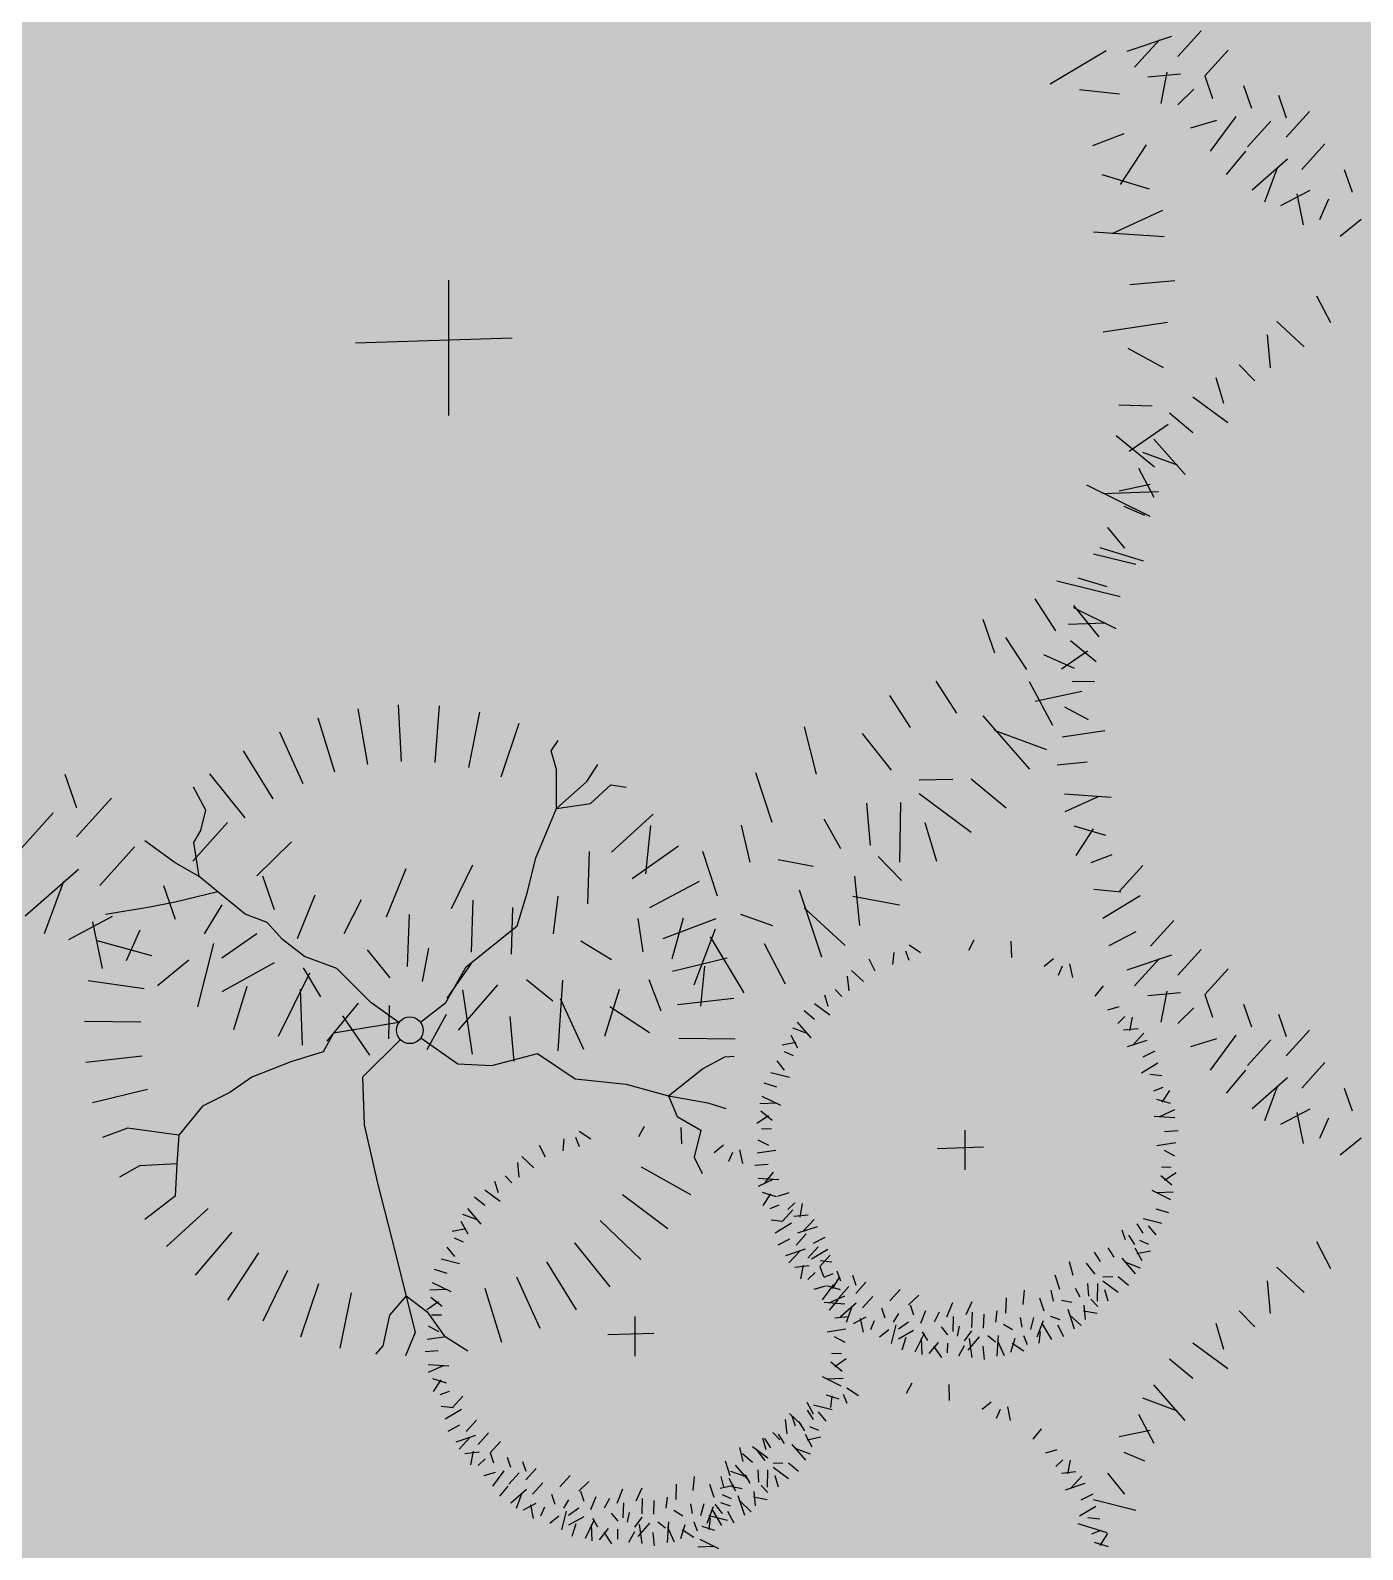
# Model space of a CAD drawing. Header units: millimetres. Extents: x 216896 to 446004, y 63591 to 243769.
# Drawn here: x 310818 to 312055, y 195957 to 197368 of the extents above; entities that cross this region are included whole.
import ezdxf

# ---------------------------------------------------------------- set-up
doc = ezdxf.new("R2010")
doc.units = ezdxf.units.MM
for name, color, linetype, true_color in [('green', 7, 'Continuous', 0x45e718), ('shadov', 7, 'Continuous', 0x2a3c34), ('trees', 7, 'Continuous', 0x547000)]:
    doc.layers.add(name, color=color, linetype=linetype, true_color=true_color)

msp = doc.modelspace()

# ---------------------------------------------------------------- hatches: boundary and pattern name
at = {"layer": 'shadov', "ltscale": 0.1}
h = msp.add_hatch(dxfattribs=at)
h.set_pattern_fill('DOTS', color=256, scale=0.001)
h.paths.add_polyline_path([(301407.1, 217899.8), (312801.2, 225349), (312801.2, 212348), (312876.2, 207772.5), (312801.2, 178300), (309333.4, 178300), (309333.4, 168225), (331284.9, 168225), (319890.8, 160775.8), (297939.4, 160775.8), (297939.4, 170850.8), (301375.7, 173101.6)])

# ---------------------------------------------------------------- linework, layer by layer
at = {"layer": 'green'}
for p, q in [((311765.2, 197317.8), (311817, 197348.9)), ((311792.2, 197312.5), (311829.5, 197308.7)), ((311804.7, 197260.6), (311833.7, 197271.9)), ((311854.2, 197261.3), (311830.1, 197224.5)), ((311857.4, 197220), (311813.5, 197233.4)), ((311869.5, 197200.3), (311822.4, 197178.7)), ((311805.3, 197180.6), (311870.8, 197176.2)), ((311206.5, 197135.7), (311206.5, 197009.9)), ((311839, 197131.7), (311880.9, 197135.5)), ((311814.2, 197087.8), (311873.9, 197096.7)), ((311265.8, 197081.8), (311120.2, 197077.3)), ((311837.1, 197072.5), (311870.1, 197054.7)), ((311828.8, 197019.8), (311859.9, 197019.1)), ((311861.9, 196962.2), (311826.5, 196991.3)), ((311874.8, 197001.6), (311838.4, 196976.7)), ((311798.7, 196945.7), (311857.5, 196916.5)), ((311865.6, 196939.3), (311813.8, 196937.4)), ((311811.1, 196887.6), (311851.3, 196875.1)), ((311771.4, 196856.5), (311830, 196841.9)), ((311750.8, 196840), (311770, 196810.2)), ((311702.7, 196821.1), (311713.5, 196789.6)), ((311786.7, 196833.7), (311810.4, 196804.6)), ((311723.8, 196804), (311743, 196774.3)), ((311758.9, 196788.1), (311787.4, 196775.6)), ((311659.1, 196763.6), (311678.3, 196733.8)), ((311616, 196750.1), (311635.1, 196720.3)), ((311767.5, 196722.2), (311745.9, 196762.7)), ((311794.4, 196753.7), (311751.3, 196744.7)), ((311536.9, 196721), (311547.9, 196677.2)), ((311702.7, 196731.2), (311745.9, 196681.7)), ((311590.5, 196715), (311617.4, 196680.7)), ((311762.1, 196699.7), (311713.5, 196717.7)), ((311491.6, 196678.6), (311506.6, 196632.6)), ((310850.4, 196677.2), (310861.2, 196645.8)), ((311643.5, 196671.9), (311674.9, 196672.4)), ((311691.9, 196672.8), (311724.3, 196645.8)), ((310893.6, 196654.8), (310861.2, 196618.8)), ((311626.1, 196650.8), (311625.2, 196595.3)), ((311643.4, 196659.3), (311691.9, 196623.3)), ((310839.7, 196641.3), (310807.3, 196605.3)), ((311594.7, 196650.3), (311597.9, 196611)), ((311001.5, 196632.3), (310969.1, 196596.3)), ((311394.2, 196629.6), (311389.6, 196584.7)), ((311478.4, 196629.9), (311486.3, 196595.4)), ((311555.1, 196635.7), (311570.4, 196608.2)), ((311648.8, 196632.3), (311659.6, 196596.3)), ((310915.2, 196609.8), (310882.8, 196573.9)), ((311060.8, 196614.3), (311028.5, 196582.9)), ((311337.2, 196605.3), (311335.5, 196556.9)), ((311442.5, 196605.6), (311456.1, 196564.2)), ((311512.6, 196598), (311545.2, 196591.6)), ((311605.6, 196600.8), (311627.2, 196578.4)), ((310863, 196588.5), (310813.6, 196545.3)), ((311033.8, 196582.9), (311044.6, 196551.4)), ((311166.9, 196589.2), (311148.8, 196544.3)), ((311228.9, 196592.6), (311209.2, 196552)), ((311588.3, 196536.7), (311583.9, 196582.3)), ((310831.5, 196529.1), (310849.5, 196577.7)), ((310942.1, 196573.9), (310952.9, 196542.4)), ((311532, 196569.7), (311552.9, 196507.5)), ((310996.1, 196555.9), (310979.9, 196528.9)), ((311082.4, 196564.9), (311066.2, 196524.4)), ((311125.5, 196560.4), (311109.4, 196528.9)), ((311229.3, 196560.3), (311227.6, 196512)), ((311266, 196553.5), (311264.7, 196510)), ((311308.1, 196564), (311303.7, 196528.9)), ((311574.7, 196518), (311536.8, 196553.1)), ((311625.3, 196555.4), (311582, 196563.6)), ((310854, 196523.7), (310894.5, 196545.3)), ((310885.5, 196496.8), (310876.5, 196539.9)), ((311170, 196546.8), (311168.3, 196498.5)), ((311382.2, 196543.3), (311387.1, 196512.2)), ((311424.3, 196543.4), (311413.9, 196505.4)), ((311477.6, 196547.1), (311507.3, 196536.8)), ((310919.9, 196532.3), (310907.4, 196503.8)), ((311028.5, 196528.9), (310996.1, 196506.4)), ((311454, 196533.2), (311434.2, 196481.3)), ((311449.6, 196526), (311480.7, 196474.2)), ((310988.4, 196519.8), (310973.7, 196461.2)), ((311131.2, 196514), (311152.1, 196488.1)), ((311188, 196515.5), (311182, 196484.7)), ((311329.3, 196522.4), (311357.8, 196505.2)), ((311499.6, 196519.9), (311519.2, 196482.6)), ((311619.1, 196500.5), (311620.2, 196511.5)), ((311634.3, 196504.2), (311631, 196512.7)), ((311634.1, 196518.7), (311644.9, 196511.6)), ((311689.5, 196513.7), (311694.7, 196523.4)), ((311728.5, 196522), (311729.1, 196506.9)), ((310965.5, 196504.5), (310936.4, 196480.8)), ((311044.6, 196502), (310996.1, 196475)), ((311071.6, 196497.5), (311087.8, 196470.5)), ((311227.7, 196501.3), (311204.9, 196469.1)), ((311444.3, 196499), (311440.5, 196461.7)), ((311602.8, 196494.4), (311597.1, 196505.3)), ((311759.5, 196498.9), (311768.1, 196505.9)), ((311772.9, 196490.7), (311776.6, 196499.1)), ((311783, 196501.2), (311785.7, 196488.5)), ((311077.5, 196492.5), (311048.3, 196433.7)), ((311252.1, 196481.5), (311215.7, 196439.5)), ((311279, 196486.5), (311303.4, 196466.7)), ((311312.4, 196485.9), (311308, 196420.4)), ((311392.4, 196486.5), (311403.7, 196457.4)), ((311576.8, 196489.5), (311578.1, 196476.1)), ((311580.8, 196495), (311591.9, 196484.6)), ((311019.4, 196480.1), (311006.9, 196439.9)), ((311071.1, 196425.6), (311069.2, 196477.4)), ((311219.6, 196477), (311228.5, 196417.3)), ((311332.1, 196421.7), (311310.5, 196468.7)), ((311351.8, 196433.8), (311365.2, 196477.6)), ((311559.1, 196461.4), (311555.9, 196472)), ((311571.7, 196470.6), (311565.4, 196477.2)), ((311806.8, 196471.1), (311814.7, 196480.6)), ((311094, 196429.2), (311123.1, 196464.7)), ((311151.6, 196462.4), (311151, 196431.3)), ((311204.4, 196454.1), (311186.6, 196421.1)), ((311393.2, 196437), (311356.3, 196461.1)), ((311546.4, 196449.5), (311536.9, 196457.5)), ((311560.7, 196453.5), (311546.4, 196464)), ((311818.6, 196458.4), (311829.2, 196461.6)), ((311133.4, 196416.4), (311108.5, 196452.8)), ((311263.5, 196452.2), (311267.3, 196410.3)), ((311525.9, 196441.6), (311540.1, 196436.4)), ((311543.3, 196432.4), (311530.6, 196446.9)), ((311827.8, 196445.8), (311834.4, 196452.1)), ((311846.7, 196440.7), (311833.3, 196439.4)), ((311841.2, 196451.5), (311838.8, 196438.8)), ((311516.4, 196425.8), (311529, 196428.4)), ((311524.3, 196435), (311530.6, 196423.2)), ((311837, 196424.2), (311855.2, 196430.3)), ((311852.2, 196436.7), (311841.8, 196425.6)), ((311518.6, 196402.3), (311511.7, 196410.9)), ((311526.8, 196415.7), (311518.4, 196419.4)), ((311851.6, 196414.7), (311862.5, 196420.4)), ((311523.1, 196395.6), (311505.9, 196399.9)), ((311849.8, 196400), (311865, 196409.1)), ((311857.7, 196398.5), (311868.7, 196397.3)), ((311511.5, 196386.5), (311499.7, 196390.2)), ((311861.4, 196383.2), (311869.9, 196386.5)), ((311875.9, 196383.5), (311868.8, 196372.6)), ((311495.5, 196371.3), (311510.7, 196371.9)), ((311515.1, 196369.5), (311497.9, 196378)), ((311876.9, 196371.3), (311864, 196375.2)), ((311492.8, 196353.1), (311503.5, 196360.4)), ((311496.6, 196364.6), (311506.9, 196356.1)), ((311861.6, 196359.8), (311880.8, 196358.5)), ((311880.4, 196365.5), (311866.6, 196359.2)), ((311327.9, 196345.8), (311338.7, 196338.7)), ((311383.2, 196340.8), (311388.5, 196350.5)), ((311422.3, 196349.1), (311422.9, 196334)), ((311506.3, 196347.7), (311497.1, 196347.9)), ((311685.9, 196346.6), (311685.9, 196309.7)), ((311871.4, 196345.4), (311883.8, 196346.5)), ((311296.6, 196321.5), (311290.9, 196332.4)), ((311312.9, 196327.6), (311314, 196338.6)), ((311328.1, 196331.3), (311324.8, 196339.8)), ((311453.3, 196326), (311461.9, 196333)), ((311466.7, 196317.8), (311470.4, 196326.2)), ((311476.8, 196328.3), (311479.4, 196315.6)), ((311510.6, 196327.8), (311493, 196325.2)), ((311503.9, 196332.3), (311494.2, 196337.5)), ((311703.3, 196330.8), (311660.6, 196329.5)), ((311864.2, 196332.5), (311881.7, 196335.2)), ((311870.9, 196328.1), (311880.6, 196322.8)), ((311270.6, 196316.6), (311271.9, 196303.2)), ((311274.6, 196322.1), (311285.7, 196311.7)), ((311503.3, 196314.9), (311491, 196313.8)), ((311868.5, 196312.6), (311877.6, 196312.4)), ((311252.9, 196288.5), (311249.7, 196299.1)), ((311265.5, 196297.7), (311259.2, 196304.3)), ((311513.2, 196300.6), (311494, 196301.9)), ((311494.3, 196294.8), (311508.1, 196301.1)), ((311500.5, 196298.2), (311508.4, 196307.7)), ((311878.2, 196295.7), (311867.8, 196304.2)), ((311882, 196307.2), (311871.3, 196300)), ((311240.2, 196276.6), (311230.7, 196284.6)), ((311254.5, 196280.6), (311240.2, 196291.1)), ((311497.9, 196289), (311510.8, 196285.1)), ((311498.8, 196276.9), (311505.9, 196287.7)), ((311512.4, 196285.5), (311522.9, 196288.7)), ((311859.6, 196290.9), (311876.9, 196282.3)), ((311879.2, 196289), (311864.1, 196288.4)), ((311237, 196259.5), (311224.4, 196274)), ((311513.3, 196277.1), (311504.8, 196273.8)), ((311526.1, 196272.8), (311516.6, 196262.2)), ((311521.6, 196272.9), (311528.2, 196279.2)), ((311535, 196278.7), (311532.6, 196265.9)), ((311863.3, 196273.8), (311875.1, 196270.1)), ((311218.1, 196262.1), (311224.4, 196250.3)), ((311219.6, 196268.7), (311233.9, 196263.5)), ((311517, 196261.9), (311506.1, 196263)), ((311524.9, 196260.3), (311509.7, 196251.2)), ((311540.5, 196267.8), (311527.1, 196266.5)), ((311530.8, 196251.3), (311549, 196257.4)), ((311545.9, 196263.8), (311535.6, 196252.7)), ((311845.6, 196259.8), (311851.2, 196251.1)), ((311851.6, 196264.7), (311868.8, 196260.4)), ((311856.1, 196258), (311863.1, 196249.5)), ((311210.1, 196252.9), (311222.8, 196255.5)), ((311220.6, 196242.8), (311212.2, 196246.5)), ((311523.1, 196245.6), (311512.2, 196239.9)), ((311538.7, 196250.3), (311529.2, 196239.8)), ((311545.4, 196241.8), (311556.3, 196247.5)), ((311831.5, 196254.3), (311834.6, 196245.1)), ((311837.7, 196249.3), (311843.3, 196240.6)), ((311848, 196244.6), (311856.3, 196241)), ((311212.4, 196229.4), (311205.4, 196238)), ((311537.8, 196236.1), (311519.5, 196230)), ((311522.6, 196223.6), (311532.9, 196234.7)), ((311549.8, 196238.5), (311540.3, 196227.9)), ((311543.6, 196227.1), (311558.8, 196236.2)), ((311560.9, 196230.6), (311551.4, 196220)), ((311806, 196233.5), (311811.6, 196224.7)), ((311818.7, 196237.4), (311824.3, 196228.7)), ((311831.5, 196227.9), (311844.1, 196213.4)), ((311850.5, 196225.3), (311844.1, 196237.2)), ((311858.4, 196234.5), (311845.7, 196231.9)), ((311205.3, 196213.6), (311193.5, 196217.3)), ((311216.9, 196222.7), (311199.7, 196227)), ((311528.1, 196219.6), (311541.5, 196220.9)), ((311533.6, 196208.8), (311536, 196221.5)), ((311546.9, 196214.5), (311540.3, 196208.2)), ((311551.4, 196220), (311554.6, 196210.8)), ((311551.5, 196225.6), (311562.5, 196224.4)), ((311555.2, 196210.3), (311563.7, 196213.6)), ((311567.2, 196216.1), (311570.4, 196206.8)), ((311782.8, 196224.9), (311786.1, 196212.1)), ((311798.6, 196223.2), (311806.5, 196213.1)), ((311848.9, 196218.7), (311834.6, 196224)), ((311208.9, 196196.6), (311191.6, 196205.1)), ((311556.1, 196201.9), (311545.6, 196198.7)), ((311564, 196203.5), (311553.5, 196189.2)), ((311570.6, 196198.4), (311557.8, 196202.3)), ((311569.7, 196210.6), (311562.6, 196199.7)), ((311578.3, 196201.6), (311568.8, 196191)), ((311581.5, 196212.1), (311584.6, 196202.9)), ((311594.1, 196205.5), (311584.6, 196195)), ((311769.6, 196212.5), (311773.9, 196199)), ((311788.2, 196199.9), (311792.7, 196191.9)), ((311799.8, 196204.2), (311800.7, 196192.7)), ((311809, 196204.3), (311808.7, 196188.1)), ((311814.1, 196210.5), (311823.3, 196210.7)), ((311814.1, 196206.8), (311828.3, 196196.3)), ((311828.3, 196210.8), (311837.8, 196202.9)), ((311186.6, 196180.2), (311197.2, 196187.5)), ((311189.3, 196198.4), (311204.5, 196199)), ((311190.3, 196191.7), (311200.7, 196183.2)), ((311555.3, 196186.9), (311574.6, 196185.6)), ((311568, 196189.2), (311560.1, 196179.7)), ((311574.2, 196192.6), (311560.4, 196186.3)), ((311585.1, 196186.1), (311570.6, 196173.4)), ((311600.4, 196192.3), (311590.9, 196181.8)), ((311625.8, 196198.9), (311616.3, 196188.4)), ((311643.2, 196193.6), (311633.7, 196184.4)), ((311674.3, 196186.3), (311669, 196173.1)), ((311692.5, 196187.3), (311686.7, 196175.3)), ((311724.2, 196191), (311723.7, 196176.8)), ((311741, 196198.1), (311739.6, 196185)), ((311755.1, 196191.1), (311759.1, 196178.9)), ((311765.7, 196198.2), (311768, 196188.1)), ((311775.7, 196188.9), (311785.3, 196187)), ((311803, 196189.7), (311809.3, 196183.1)), ((311815.7, 196198.9), (311818.8, 196188.4)), ((311200.1, 196174.8), (311190.9, 196175)), ((311379.7, 196173.7), (311379.7, 196136.8)), ((311565.2, 196172.5), (311577.5, 196173.6)), ((311575.9, 196168.6), (311581.2, 196182.9)), ((311582.5, 196167.1), (311594.4, 196173.4)), ((311591.7, 196159.2), (311589.1, 196171.8)), ((311608.4, 196181.8), (311611.5, 196172.5)), ((311624.2, 196176.5), (311619.4, 196168.6)), ((311635.3, 196184.4), (311638.4, 196175.2)), ((311649.5, 196179.1), (311644.7, 196167.3)), ((311662.2, 196177.8), (311657.4, 196168.6)), ((311675.2, 196173.8), (311674.7, 196159.7)), ((311692.6, 196177.8), (311692.1, 196163.6)), ((311703.4, 196175.8), (311703, 196163)), ((311715.7, 196178.9), (311714.4, 196168.6)), ((311737.4, 196172.8), (311738.9, 196163.7)), ((311749.8, 196172.8), (311746.8, 196161.7)), ((311765.4, 196173.9), (311774.1, 196170.9)), ((311781.4, 196180.6), (311787.5, 196162.3)), ((311793.9, 196165.4), (311782.8, 196175.7)), ((311808.8, 196176.4), (311796.1, 196178.8)), ((311797.9, 196170.9), (311796.6, 196184.2)), ((311197.6, 196159.4), (311187.9, 196164.6)), ((311397.1, 196157.9), (311354.4, 196156.6)), ((311558, 196159.6), (311575.5, 196162.3)), ((311601.8, 196169.6), (311598.2, 196161.2)), ((311615.2, 196161.4), (311606.7, 196154.5)), ((311621.9, 196165.9), (311617.6, 196148.7)), ((311633.7, 196168.6), (311624.2, 196162)), ((311638.4, 196160.7), (311624.2, 196152.8)), ((311648.1, 196157.9), (311639.5, 196140.7)), ((311646.3, 196159.4), (311651.1, 196151.4)), ((311663.8, 196164.2), (311669.9, 196156.6)), ((311680.5, 196164.7), (311678.7, 196155.6)), ((311692.1, 196160.5), (311685.4, 196151)), ((311721.9, 196166.7), (311730.3, 196161.6)), ((311758.5, 196169.8), (311752.7, 196154.6)), ((311755.7, 196159.8), (311754.5, 196148.9)), ((311757.2, 196167.7), (311766.3, 196152.5)), ((311771.9, 196165.9), (311777.6, 196155)), ((311204.4, 196154.9), (311186.8, 196152.3)), ((311564.7, 196155.2), (311574.4, 196149.9)), ((311631, 196154.3), (311627.3, 196142.5)), ((311646.2, 196138.3), (311645.6, 196153.5)), ((311652.9, 196139.3), (311661.4, 196149.7)), ((311664.4, 196135.6), (311657.2, 196146.3)), ((311669.8, 196149.1), (311669.6, 196139.9)), ((311685.3, 196146.6), (311680.1, 196136.9)), ((311699.3, 196154.7), (311688.6, 196142.4)), ((311689.8, 196153.4), (311692.4, 196135.8)), ((311702.6, 196146.1), (311703.7, 196133.8)), ((311707.2, 196156.1), (311714.3, 196150.3)), ((311717, 196156), (311715.7, 196136.8)), ((311722.8, 196137.1), (311716.4, 196150.9)), ((311728.5, 196140.7), (311732.5, 196153.5)), ((311740.7, 196141.6), (311729.8, 196148.7)), ((311740.4, 196156.1), (311743.8, 196147.6)), ((311197.1, 196142), (311184.8, 196140.9)), ((311207, 196127.7), (311187.8, 196129)), ((311572, 196122.8), (311561.6, 196131.3)), ((311562.2, 196139.7), (311571.4, 196139.5)), ((311575.7, 196134.3), (311565.1, 196127.1)), ((311188.1, 196121.9), (311201.9, 196128.2)), ((311191.7, 196116.1), (311204.5, 196112.2)), ((311192.6, 196104), (311199.7, 196114.8)), ((311553.4, 196118), (311570.7, 196109.4)), ((311573, 196116.1), (311557.9, 196115.5)), ((311207.1, 196104.2), (311198.6, 196100.9)), ((311557.1, 196100.9), (311568.9, 196097.2)), ((311576.7, 196092.9), (311573.4, 196101.4)), ((311576.5, 196107.4), (311587.3, 196100.3)), ((311631.9, 196102.4), (311637.1, 196112.1)), ((311671, 196110.7), (311671.5, 196095.6)), ((311210.8, 196089), (311199.8, 196090.1)), ((311218.7, 196087.4), (311203.5, 196078.3)), ((311219.8, 196099.9), (311210.4, 196089.3)), ((311539.4, 196086.9), (311545, 196078.2)), ((311545.3, 196083.1), (311539.5, 196094)), ((311545.4, 196091.8), (311562.6, 196087.5)), ((311561.5, 196089.2), (311562.6, 196100.2)), ((311702, 196087.6), (311710.5, 196094.6)), ((311715.3, 196079.4), (311719, 196087.8)), ((311725.4, 196089.9), (311728.1, 196077.2)), ((311216.9, 196072.7), (311206, 196067)), ((311232.5, 196077.4), (311223, 196066.9)), ((311519.2, 196078.2), (311520.6, 196064.8)), ((311523.2, 196083.7), (311534.4, 196073.3)), ((311525.3, 196081.4), (311528.4, 196072.2)), ((311531.5, 196076.4), (311537.1, 196067.7)), ((311549.9, 196085.1), (311556.9, 196076.6)), ((311231.6, 196063.2), (311213.3, 196057.1)), ((311216.4, 196050.7), (311226.7, 196061.8)), ((311243.6, 196065.6), (311234.1, 196055)), ((311501.5, 196050.1), (311498.3, 196060.7)), ((311499.8, 196060.6), (311505.4, 196051.8)), ((311514.2, 196059.3), (311507.8, 196065.9)), ((311512.5, 196064.5), (311518.1, 196055.8)), ((311544.2, 196052.4), (311537.9, 196064.3)), ((311552.2, 196061.6), (311539.5, 196059)), ((311541.7, 196071.7), (311550.1, 196068.1)), ((311749.2, 196059.8), (311757.1, 196069.3)), ((311221.8, 196046.7), (311235.2, 196048)), ((311227.3, 196035.9), (311229.8, 196048.6)), ((311254.7, 196057.7), (311245.2, 196047.1)), ((311245.2, 196047.1), (311248.3, 196037.9)), ((311476.6, 196052), (311479.9, 196039.2)), ((311488.9, 196038.2), (311479.4, 196046.2)), ((311503.1, 196042.2), (311488.9, 196052.8)), ((311492.3, 196050.3), (311500.2, 196040.2)), ((311525.3, 196055), (311537.9, 196040.5)), ((311542.7, 196045.8), (311528.4, 196051.1)), ((311761, 196047.2), (311771.6, 196050.3)), ((311240.7, 196041.6), (311234.1, 196035.3)), ((311257.8, 196030.6), (311247.3, 196016.3)), ((311261, 196043.2), (311264.2, 196033.9)), ((311275.2, 196039.2), (311278.4, 196030)), ((311287.9, 196032.6), (311278.4, 196022.1)), ((311463.3, 196039.6), (311467.7, 196026.1)), ((311468.3, 196030.3), (311482.5, 196025.1)), ((311485.7, 196021.1), (311473, 196035.6)), ((311493.6, 196031.3), (311494.5, 196019.8)), ((311502.8, 196031.4), (311502.5, 196015.2)), ((311507.9, 196037.6), (311517.1, 196037.8)), ((311507.9, 196033.9), (311522.1, 196023.4)), ((311522.1, 196037.9), (311531.6, 196030)), ((311770.3, 196034.5), (311776.9, 196040.8)), ((311783.6, 196040.3), (311781.2, 196027.6)), ((311249.9, 196029), (311239.4, 196025.8)), ((311261.8, 196016.3), (311253.9, 196006.8)), ((311272.1, 196028.7), (311262.6, 196018.1)), ((311294.2, 196019.4), (311284.7, 196008.9)), ((311319.5, 196026), (311310, 196015.5)), ((311336.9, 196020.7), (311327.5, 196011.5)), ((311418, 196018.1), (311417.5, 196003.9)), ((311434.7, 196025.2), (311433.4, 196012.1)), ((311448.9, 196018.2), (311452.9, 196006)), ((311458.8, 196014.5), (311471.4, 196017.2)), ((311459.5, 196025.3), (311461.8, 196015.2)), ((311466.7, 196023.7), (311473, 196011.9)), ((311469.5, 196016), (311479.1, 196014.1)), ((311482, 196027), (311486.4, 196019)), ((311496.8, 196016.8), (311503.1, 196010.2)), ((311509.4, 196026), (311512.6, 196015.5)), ((311789.1, 196029.4), (311775.7, 196028.1)), ((311779.4, 196012.9), (311797.6, 196019)), ((311794.6, 196025.4), (311784.3, 196014.3)), ((311278.9, 196013.2), (311264.4, 196000.5)), ((311269.7, 195995.7), (311275, 196010)), ((311302.1, 196008.9), (311305.3, 195999.6)), ((311318, 196003.6), (311313.2, 195995.7)), ((311329, 196011.5), (311332.2, 196002.3)), ((311343.3, 196006.2), (311338.5, 195994.4)), ((311355.9, 196004.9), (311351.2, 195995.7)), ((311368.1, 196013.4), (311362.8, 196000.2)), ((311386.2, 196014.4), (311380.5, 196002.4)), ((311386.4, 196004.9), (311385.9, 195990.7)), ((311397.2, 196002.9), (311396.8, 195990.1)), ((311409.5, 196006), (311408.2, 195995.7)), ((311469.2, 196004.4), (311460.8, 196008.1)), ((311475.2, 196007.7), (311481.3, 195989.4)), ((311487.7, 195992.5), (311476.6, 196002.8)), ((311502.5, 196003.5), (311489.8, 196005.9)), ((311491.7, 195998), (311490.4, 196011.3)), ((311794, 196003.4), (311805, 196009.1)), ((311276.3, 195994.2), (311288.1, 196000.5)), ((311285.5, 195986.3), (311282.9, 195998.9)), ((311295.6, 195996.7), (311291.9, 195988.3)), ((311309, 195988.5), (311300.5, 195981.6)), ((311315.7, 195993), (311311.4, 195975.8)), ((311327.5, 195995.7), (311318, 195989.1)), ((311332.2, 195987.8), (311318, 195979.9)), ((311357.6, 195991.3), (311363.7, 195983.7)), ((311369, 196000.9), (311368.5, 195986.8)), ((311374.3, 195991.8), (311372.5, 195982.7)), ((311415.7, 195993.8), (311424.1, 195988.7)), ((311431.2, 195999.9), (311432.7, 195990.8)), ((311443.6, 195999.9), (311440.5, 195988.8)), ((311452.3, 195996.9), (311446.5, 195981.7)), ((311465.5, 195984.3), (311448.3, 195988.6)), ((311451, 195994.8), (311460.1, 195979.6)), ((311461, 195991), (311454.1, 195999.6)), ((311459.2, 196001), (311467.9, 195998)), ((311465.7, 195993), (311471.4, 195982.1)), ((311792.2, 195988.7), (311807.4, 195997.8)), ((311324.8, 195981.4), (311321.1, 195969.6)), ((311341.8, 195985), (311333.3, 195967.8)), ((311340, 195965.4), (311339.4, 195980.6)), ((311340.1, 195986.5), (311344.9, 195978.5)), ((311346.7, 195966.4), (311355.2, 195976.8)), ((311363.6, 195976.2), (311363.4, 195967)), ((311379.1, 195973.7), (311373.8, 195964)), ((311385.9, 195987.6), (311379.2, 195978.1)), ((311393.1, 195981.8), (311382.4, 195969.5)), ((311383.5, 195980.5), (311386.1, 195962.9)), ((311400.9, 195983.2), (311408.1, 195977.4)), ((311410.8, 195983.1), (311409.5, 195963.9)), ((311416.5, 195964.2), (311410.2, 195978)), ((311422.3, 195967.8), (311426.2, 195980.6)), ((311434.4, 195968.7), (311423.6, 195975.8)), ((311434.2, 195983.2), (311437.5, 195974.7)), ((311453.9, 195975.2), (311442.1, 195978.9)), ((311449.4, 195986.9), (311448.3, 195976)), ((311800.1, 195987.2), (311811.1, 195986)), ((311803.8, 195971.9), (311812.3, 195975.3)), ((311358.2, 195962.7), (311351, 195973.4)), ((311396.4, 195973.2), (311397.5, 195960.9)), ((311437.9, 195960), (311453.1, 195960.6)), ((311457.5, 195958.2), (311440.3, 195966.7)), ((311819.3, 195960), (311806.4, 195964)), ((311818.3, 195972.2), (311811.3, 195961.3))]:
    msp.add_line(p, q, dxfattribs=at)
at = {"layer": 'trees'}
for p, q in [((311877.8, 197361.9), (311836.3, 197348)), ((311843.3, 197333.4), (311866.7, 197358.7)), ((311905.2, 197367.2), (311883.6, 197343.2)), ((311930.3, 197349.2), (311908.7, 197325.3)), ((311855.8, 197324.4), (311886.2, 197327.3)), ((311868.3, 197299.7), (311873.7, 197328.6)), ((311908.7, 197325.3), (311915.9, 197304.3)), ((311944.7, 197316.3), (311951.9, 197295.3)), ((311898.5, 197312.8), (311883.6, 197298.4)), ((311977.1, 197307.3), (311984.3, 197286.3)), ((311937.5, 197287.6), (311913.5, 197255.3)), ((312005.8, 197292.3), (311984.3, 197268.3)), ((311919.5, 197284), (311895.5, 197276.9)), ((311969.9, 197283.3), (311948.3, 197259.3)), ((312020.2, 197262.3), (311998.7, 197238.4)), ((311946.5, 197255.3), (311928.5, 197233.7)), ((311985.4, 197248.1), (311952.5, 197219.3)), ((311964.5, 197208.5), (311976.5, 197240.9)), ((312038.2, 197238.4), (312045.4, 197217.4)), ((311979.4, 197204.9), (312006.4, 197219.3)), ((312000.4, 197187), (311994.4, 197215.7)), ((312023.4, 197210.7), (312015.1, 197191.6)), ((312053.8, 197192.1), (312034.4, 197176.3)), ((312025.7, 197096), (312012.6, 197120.9)), ((311975.6, 197097.3), (312000.9, 197073.8)), ((311966.6, 197084.8), (311969.5, 197054.4)), ((311955, 197042.1), (311940.6, 197057)), ((311926.3, 197021.1), (311919.1, 197045)), ((311929.9, 197003.1), (311897.5, 197027.1)), ((311897.5, 196994.1), (311875.9, 197012.1)), ((311850.7, 196976.1), (311883.1, 196964.1)), ((311890.3, 196955.2), (311861.5, 196988.1)), ((311847.1, 196961.1), (311861.5, 196934.2)), ((311829.2, 196940.2), (311857.9, 196946.2)), ((311852.9, 196917.2), (311833.8, 196925.5)), ((311834.3, 196886.8), (311818.5, 196906.2)), ((311844.5, 196871.6), (311805.4, 196881.3)), ((311818, 196850.9), (311791.2, 196859.2)), ((311826.3, 196812.1), (311787.1, 196831.6)), ((311781.7, 196816.4), (311816.2, 196817.7)), ((311775.6, 196774.9), (311799.8, 196791.5)), ((311784.1, 196801.2), (311807.8, 196781.8)), ((311806.2, 196762.8), (311785.5, 196763.2)), ((311122.3, 196737.7), (311131.4, 196686.1)), ((311160, 196741.4), (311162.7, 196689)), ((311198, 196740.4), (311194, 196688.1)), ((311800.7, 196727.6), (311778.7, 196739.4)), ((311085.3, 196729.3), (311100.8, 196679.2)), ((311235.5, 196734.6), (311225, 196683.2)), ((311272, 196724.1), (311255.1, 196674.4)), ((311049.6, 196716.3), (311071.3, 196668.5)), ((311302, 196698.9), (311308.5, 196708.3)), ((311816, 196717.4), (311776.2, 196711.5)), ((311015.9, 196698.9), (311043.4, 196654.3)), ((311306.7, 196681.5), (311302, 196698.9)), ((311306.7, 196645.2), (311306.7, 196681.5)), ((311335.1, 196670.4), (311345.3, 196686.1)), ((311799.5, 196688.2), (311771.5, 196685.6)), ((310981.4, 196643.6), (310969.8, 196665.2)), ((310984.6, 196677.5), (311017.5, 196636.6)), ((311306.7, 196645.2), (311335.1, 196670.4)), ((311338.3, 196649.9), (311357.2, 196667.3)), ((311357.2, 196667.3), (311371.6, 196665.2)), ((311821.9, 196655.5), (311778.3, 196658.5)), ((311779.1, 196642.4), (311810.5, 196656.8)), ((310976.6, 196624.7), (310981.4, 196643.6)), ((311287.8, 196599.4), (311306.7, 196645.2)), ((311306.7, 196645.2), (311338.3, 196649.9)), ((311396.6, 196640.1), (311357.9, 196604.7)), ((310970.3, 196613.6), (310976.6, 196624.7)), ((311787.2, 196629.3), (311816.4, 196620.4)), ((311789.3, 196601.7), (311805.4, 196626.3)), ((310952.9, 196594.7), (310924.8, 196615.1)), ((310975.1, 196582), (310970.3, 196613.6)), ((311420, 196610.2), (311377.1, 196579.9)), ((310975.1, 196582), (310952.9, 196594.7)), ((311279.9, 196567.8), (311287.8, 196599.4)), ((311822.3, 196602.2), (311802.9, 196594.7)), ((310992.4, 196567.8), (310975.1, 196582)), ((311851.2, 196592.4), (311829.6, 196568.4)), ((310992.4, 196567.8), (310952.9, 196558.4)), ((311017.7, 196547.3), (310992.4, 196567.8)), ((311270.4, 196536.3), (311279.9, 196567.8)), ((311439.4, 196577.6), (311393.1, 196552.9)), ((311830.7, 196567.6), (311805.8, 196570.2)), ((310929.3, 196553.6), (310888.2, 196546.8)), ((310952.9, 196558.4), (310929.3, 196553.6)), ((311848.6, 196564.1), (311814.1, 196543.3)), ((311038.2, 196539.4), (311017.7, 196547.3)), ((311052.4, 196523.6), (311038.2, 196539.4)), ((311454.6, 196542.8), (311405.6, 196524.2)), ((311880, 196541.4), (311858.4, 196517.4)), ((311073, 196507.9), (311052.4, 196523.6)), ((311223, 196498.4), (311270.4, 196536.3)), ((311844.6, 196530.7), (311819.7, 196517.7)), ((310880.2, 196522.6), (310930.8, 196508.9)), ((311905.2, 196514.5), (311883.6, 196490.5)), ((311103, 196496.8), (311073, 196507.9)), ((311134.6, 196465.2), (311103, 196496.8)), ((311204.1, 196465.2), (311223, 196498.4)), ((311465.3, 196506.4), (311414.4, 196494)), ((311877.8, 196509.2), (311836.3, 196495.2)), ((311843.3, 196480.7), (311866.7, 196506)), ((311930.3, 196496.5), (311908.7, 196472.5)), ((310872, 196485.6), (310924, 196478.3)), ((311471.4, 196469), (311419.3, 196463.1)), ((311855.8, 196471.6), (311886.2, 196474.6)), ((311868.3, 196447), (311873.7, 196475.8)), ((311908.7, 196472.5), (311915.9, 196451.5)), ((311160.6, 196446.6), (311134.6, 196465.2)), ((311180.5, 196447), (311204.1, 196465.2)), ((311898.5, 196460.1), (311883.6, 196445.7)), ((311944.7, 196463.5), (311951.9, 196442.5)), ((311977.1, 196454.5), (311984.3, 196433.5)), ((310868.6, 196447.8), (310921, 196447.1)), ((311160.6, 196446.6), (311099.8, 196436.8)), ((312005.8, 196439.5), (311984.3, 196415.6)), ((311099.8, 196436.8), (311090.3, 196419.5)), ((311161.9, 196430.7), (311126.7, 196395.8)), ((311180.9, 196432.3), (311215.1, 196408.4)), ((311472.8, 196431), (311420.3, 196431.7)), ((311919.5, 196431.3), (311895.5, 196424.1)), ((311937.5, 196434.9), (311913.5, 196402.5)), ((311969.9, 196430.6), (311948.3, 196406.6)), ((310869.9, 196409.8), (310922.1, 196415.7)), ((311090.3, 196419.5), (311060.3, 196410)), ((311246.7, 196406.8), (311289.3, 196417.9)), ((311289.3, 196417.9), (311324.1, 196394.2)), ((311442.5, 196403.7), (311463.1, 196414.7)), ((311463.1, 196414.7), (311471.9, 196415.4)), ((311060.3, 196410), (311024, 196395.8)), ((311215.1, 196408.4), (311246.7, 196406.8)), ((311410.9, 196378.4), (311442.5, 196403.7)), ((311946.5, 196402.5), (311928.5, 196380.9)), ((312020.2, 196409.6), (311998.7, 196385.6)), ((310876, 196372.4), (310927, 196384.8)), ((311024, 196395.8), (311003.5, 196381.6)), ((311126.7, 196395.8), (311128.2, 196351.6)), ((311324.1, 196394.2), (311371.5, 196389.5)), ((311371.5, 196389.5), (311410.9, 196378.4)), ((311985.4, 196395.3), (311952.5, 196366.6)), ((311964.5, 196355.8), (311976.5, 196388.1)), ((312038.2, 196385.6), (312045.4, 196364.6)), ((310978.2, 196368.9), (310956.1, 196342.1)), ((311003.5, 196381.6), (310978.2, 196368.9)), ((311410.9, 196378.4), (311418.8, 196359.5)), ((311410.9, 196378.4), (311447.3, 196372.1)), ((311447.3, 196372.1), (311464, 196366.7)), ((311418.8, 196359.5), (311440.9, 196346.8)), ((311979.4, 196352.2), (312006.4, 196366.6)), ((312000.4, 196334.2), (311994.4, 196363)), ((312023.4, 196357.9), (312015.1, 196338.9)), ((310908.7, 196348.4), (310885.3, 196340)), ((310956.1, 196342.1), (310908.7, 196348.4)), ((310956.1, 196342.1), (310954.5, 196315.3)), ((311128.2, 196351.6), (311140.9, 196296.3)), ((311440.9, 196346.8), (311434.6, 196321.6)), ((312053.8, 196339.3), (312034.4, 196323.5)), ((310919.8, 196313.7), (310901, 196303.1)), ((310954.5, 196315.3), (310919.8, 196313.7)), ((310954.5, 196315.3), (310952.9, 196285.3)), ((311431.4, 196286.6), (311385.7, 196312.4)), ((311434.6, 196321.6), (311442.1, 196306.6)), ((310952.9, 196285.3), (310924.7, 196263.8)), ((311140.9, 196296.3), (311156.7, 196234.8)), ((311410.2, 196255.1), (311368.1, 196286.5)), ((310944.7, 196238.7), (310983.4, 196274.1)), ((311385.2, 196226.5), (311347.4, 196262.9)), ((310971.7, 196212), (311005.6, 196252)), ((311356.8, 196201.3), (311323.9, 196242.2)), ((312025.7, 196218.1), (312012.6, 196243)), ((311001.8, 196188.8), (311030.4, 196232.8)), ((311156.7, 196234.8), (311175.6, 196159)), ((311034.5, 196169.6), (311057.4, 196216.8)), ((311325.5, 196179.9), (311297.9, 196224.5)), ((311975.6, 196219.4), (312000.9, 196195.9)), ((311069.4, 196154.7), (311086.2, 196204.4)), ((311256.1, 196149.5), (311240.5, 196199.6)), ((311291.7, 196162.5), (311270, 196210.3)), ((311966.6, 196206.9), (311969.5, 196176.5)), ((311105.9, 196144.2), (311116.4, 196195.6)), ((311167.2, 196192.8), (311151.9, 196174.8)), ((311167.2, 196192.8), (311186.7, 196178)), ((311151.9, 196174.8), (311145.6, 196146.4)), ((311186.7, 196178), (311202.5, 196155.9)), ((311955, 196164.1), (311940.6, 196179.1)), ((311175.6, 196159), (311166.7, 196137.2)), ((311926.3, 196143.1), (311919.1, 196167.1)), ((311145.6, 196146.4), (311138.8, 196138.9)), ((311202.5, 196155.9), (311224.4, 196142)), ((311929.9, 196125.2), (311897.5, 196149.1)), ((311897.5, 196116.2), (311875.9, 196134.1)), ((311890.3, 196077.2), (311861.5, 196110.2)), ((311850.7, 196098.2), (311883.1, 196086.2)), ((311847.1, 196083.2), (311861.5, 196056.2)), ((311829.2, 196062.2), (311857.9, 196068.2)), ((311852.9, 196039.3), (311833.8, 196047.6)), ((311834.3, 196008.9), (311818.5, 196028.3)), ((311844.5, 195993.6), (311805.4, 196003.4)), ((311818, 195972.9), (311791.2, 195981.3))]:
    msp.add_line(p, q, dxfattribs=at)
msp.add_circle((311170.7, 196439.4), 12.4, dxfattribs=at)

doc.saveas('drawing.dxf')
